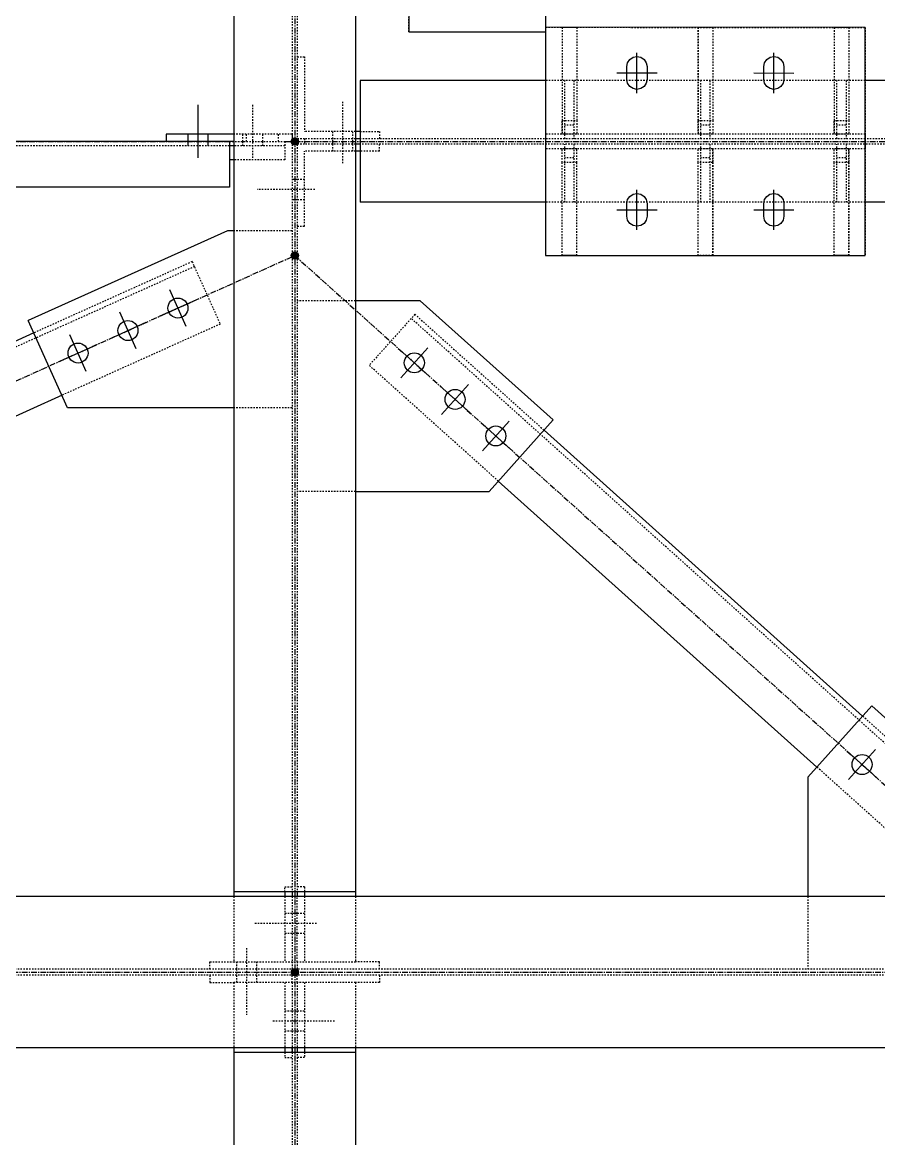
# Model space of a CAD drawing. Header units: millimetres. Extents: x 2102 to 20742, y 12631 to 26594.
# Drawn here: x 17834 to 18772, y 19128 to 20351 of the extents above; entities that cross this region are included whole.
import ezdxf

# ---------------------------------------------------------------- set-up
doc = ezdxf.new("R2010")
doc.units = ezdxf.units.MM
doc.linetypes.add('CENTER', pattern=[12.7, 7.9375, -1.5875, 1.5875, -1.5875])
doc.linetypes.add('DXK_LINE_DOT2', pattern=[3.9198, 1.9599, -1.9599])
for name, color, linetype in [('1', 7, 'Continuous'), ('2', 7, 'Continuous'), ('4', 7, 'Continuous')]:
    doc.layers.add(name, color=color, linetype=linetype)

# ---------------------------------------------------------------- blocks, each defined once
blk = doc.blocks.new('Part-116860372-115342 - 114867')
at = {"layer": '1', "color": 6, "linetype": 'DXK_LINE_DOT2'}
for p, q in [((21334.5, 18804.1), (21334.5, 18794.1)), ((21447, 18794.1), (21447, 18804.1)), ((21334.5, 18794.1), (21367.3, 18794.1)), ((21437, 18794.1), (21437, 18704.8)), ((21437, 18698.5), (21437, 18691.6)), ((21447, 18698.5), (21447, 18704.8)), ((21437, 18691.6), (21447, 18691.6))]:
    blk.add_line(p, q, dxfattribs=at)
at = {"layer": '2', "color": 2, "linetype": 'Continuous'}
blk.add_line((21437, 18704.8), (21437, 18698.5), dxfattribs=at)
blk = doc.blocks.new('Part-116860372-116270 - 114867')
at = {"layer": '1', "color": 6, "linetype": 'DXK_LINE_DOT2'}
for p, q in [((21533.8, 19727.6), (21454.1, 19727.6)), ((21533.8, 19466.7), (21454.1, 19466.7))]:
    blk.add_line(p, q, dxfattribs=at)
at = {"layer": '2', "color": 2, "linetype": 'Continuous'}
for p, q in [((21622.6, 19727.6), (21533.8, 19727.6)), ((21804.5, 19564.4), (21622.6, 19727.6)), ((21716.8, 19466.7), (21804.5, 19564.4)), ((21533.8, 19466.7), (21716.8, 19466.7))]:
    blk.add_line(p, q, dxfattribs=at)
blk = doc.blocks.new('Part-116860372-115052 - 114867')
at = {"layer": '4', "linetype": 'Continuous'}
for points in [[(21450.6, 19940.8, -1), (21450.6, 19950.8, -1)], [(22700.6, 19940.8, -1), (22700.6, 19950.8, -1)]]:
    blk.add_hatch(color=4, dxfattribs=at).paths.add_polyline_path(points)
at = {"layer": '1', "color": 6, "linetype": 'DXK_LINE_DOT2'}
for p, q in [((22231.7, 20029.1), (21794.2, 20029.1)), ((21464.1, 19949.4), (21464.1, 19942.3)), ((21533.8, 19949.4), (21464.1, 19949.4)), ((22231.7, 19949.4), (21540.1, 19949.4)), ((22687, 19949.4), (22231.7, 19949.4)), ((22687, 19949.4), (22687, 19942.3)), ((21533.8, 19942.3), (21464.1, 19942.3)), ((22611.1, 19942.3), (21540.1, 19942.3)), ((22687, 19942.3), (22617.3, 19942.3)), ((22231.7, 19862.6), (21794.2, 19862.6))]:
    blk.add_line(p, q, dxfattribs=at)
at = {"layer": '2', "color": 2, "linetype": 'Continuous'}
for p, q in [((21540.1, 20029.1), (21540.1, 19862.6)), ((21794.2, 20029.1), (21540.1, 20029.1)), ((22611.1, 20029.1), (22231.7, 20029.1)), ((22611.1, 20029.1), (22611.1, 19862.6)), ((21540.1, 19949.4), (21533.8, 19949.4)), ((22617.3, 19949.4), (22611.1, 19949.4)), ((21540.1, 19942.3), (21533.8, 19942.3)), ((22617.3, 19942.3), (22611.1, 19942.3)), ((21794.2, 19862.6), (21540.1, 19862.6)), ((22611.1, 19862.6), (22231.7, 19862.6))]:
    blk.add_line(p, q, dxfattribs=at)
at = {"layer": '4', "color": 4, "linetype": 'CENTER'}
blk.add_line((21450.6, 19945.8), (22700.6, 19945.8), dxfattribs=at)
at = {"layer": '4', "color": 4, "linetype": 'Continuous'}
for centre in [(21450.6, 19945.8), (22700.6, 19945.8)]:
    blk.add_circle(centre, 5, dxfattribs=at)
blk = doc.blocks.new('Part-116860372-115046 - 114867')
at = {"layer": '4', "linetype": 'Continuous'}
for points in [[(20200.6, 19940.8, -1), (20200.6, 19950.8, -1)], [(21450.6, 19940.8, -1), (21450.6, 19950.8, -1)]]:
    blk.add_hatch(color=4, dxfattribs=at).paths.add_polyline_path(points)
at = {"layer": '1', "color": 6, "linetype": 'DXK_LINE_DOT2'}
for p, q in [((20363.1, 19945.8), (20216.8, 19945.8)), ((20216.8, 19945.8), (20216.8, 19883.3)), ((20356.8, 19939.6), (20216.8, 19939.6)), ((21361.1, 19939.6), (20363.1, 19939.6)), ((21361.1, 19945.8), (21437, 19945.8)), ((21437, 19939.6), (21367.3, 19939.6)), ((21437, 19945.8), (21437, 19920.8)), ((21361.1, 19920.8), (21361.1, 19883.3)), ((21437, 19920.8), (21367.3, 19920.8)), ((20356.8, 19883.3), (20216.8, 19883.3)), ((21361.1, 19883.3), (21361.1, 19883.3))]:
    blk.add_line(p, q, dxfattribs=at)
at = {"layer": '2', "color": 2, "linetype": 'Continuous'}
for p, q in [((20363.1, 19939.6), (20356.8, 19939.6)), ((21361.1, 19945.8), (20363.1, 19945.8)), ((20363.1, 19945.8), (20363.1, 19883.3)), ((21361.1, 19945.8), (21361.1, 19883.3)), ((21367.3, 19939.6), (21361.1, 19939.6)), ((21367.3, 19920.8), (21361.1, 19920.8)), ((21361.1, 19883.3), (20356.8, 19883.3))]:
    blk.add_line(p, q, dxfattribs=at)
at = {"layer": '4', "color": 4, "linetype": 'CENTER'}
for p, q in [((20200.6, 19945.8), (20216.8, 19945.8)), ((20363.1, 19945.8), (21361.1, 19945.8)), ((21437, 19945.8), (21450.6, 19945.8))]:
    blk.add_line(p, q, dxfattribs=at)
at = {"layer": '4', "color": 4, "linetype": 'Continuous'}
for centre in [(20200.6, 19945.8), (21450.6, 19945.8)]:
    blk.add_circle(centre, 5, dxfattribs=at)
blk = doc.blocks.new('Bolt-116860372-115380 - 114867')
at = {"layer": '1', "color": 1, "linetype": 'DXK_LINE_DOT2'}
for p, q in [((21384.5, 18841.3), (21384.5, 18750.1)), ((21370.8, 18822.5), (21370.8, 18812.5)), ((21398.3, 18822.5), (21398.3, 18812.5)), ((21370.8, 18812.5), (21370.8, 18804.1)), ((21370.8, 18804.1), (21370.8, 18794.1)), ((21398.3, 18812.5), (21398.3, 18804.1)), ((21398.3, 18804.1), (21398.3, 18794.1))]:
    blk.add_line(p, q, dxfattribs=at)
blk = doc.blocks.new('Part-116860372-115350 - 114867')
at = {"layer": '1', "color": 6, "linetype": 'DXK_LINE_DOT2'}
for p, q in [((21464.1, 18925), (21454.1, 18925)), ((21464.1, 18925), (21464.1, 18918.1)), ((21454.1, 18918.1), (21454.1, 18911.9)), ((21464.1, 18911.9), (21464.1, 18822.5)), ((21454.1, 18822.5), (21454.1, 18812.5)), ((21566.6, 18822.5), (21533.8, 18822.5)), ((21566.6, 18812.5), (21566.6, 18822.5))]:
    blk.add_line(p, q, dxfattribs=at)
at = {"layer": '2', "color": 2, "linetype": 'Continuous'}
blk.add_line((21464.1, 18918.1), (21464.1, 18911.9), dxfattribs=at)
blk = doc.blocks.new('Part-116860372-115000 - 114867')
at = {"layer": '4', "linetype": 'Continuous'}
blk.add_hatch(color=4, dxfattribs=at).paths.add_polyline_path([(21450.6, 18803.3, -1), (21450.6, 18813.3, -1)])
at = {"layer": '1', "color": 6, "linetype": 'DXK_LINE_DOT2'}
for p, q in [((21447, 21231.3), (21447, 18918.1)), ((21454.1, 21231.3), (21454.1, 18918.1)), ((21367.3, 18911.9), (21367.3, 18822.5)), ((21447, 18911.9), (21447, 18822.5)), ((21454.1, 18822.5), (21454.1, 18911.9)), ((21533.8, 18911.9), (21533.8, 18822.5)), ((21367.3, 18822.5), (21533.8, 18822.5))]:
    blk.add_line(p, q, dxfattribs=at)
at = {"layer": '2', "color": 2, "linetype": 'Continuous'}
for p, q in [((21367.3, 21231.3), (21367.3, 18911.9)), ((21533.8, 21231.3), (21533.8, 18911.9)), ((21533.8, 18918.1), (21367.3, 18918.1)), ((21447, 18918.1), (21447, 18911.9)), ((21454.1, 18918.1), (21454.1, 18911.9))]:
    blk.add_line(p, q, dxfattribs=at)
at = {"layer": '4', "color": 4, "linetype": 'CENTER'}
blk.add_line((21450.6, 21320.8), (21450.6, 18808.3), dxfattribs=at)
at = {"layer": '4', "color": 4, "linetype": 'Continuous'}
blk.add_circle((21450.6, 18808.3), 5, dxfattribs=at)
blk = doc.blocks.new('Part-116860372-115003 - 114867')
at = {"layer": '4', "linetype": 'Continuous'}
blk.add_hatch(color=4, dxfattribs=at).paths.add_polyline_path([(21450.6, 18803.3, -1), (21450.6, 18813.3, -1)])
at = {"layer": '1', "color": 6, "linetype": 'DXK_LINE_DOT2'}
for p, q in [((21533.8, 18794.1), (21367.3, 18794.1)), ((21367.3, 18794.1), (21367.3, 18704.8)), ((21447, 18794.1), (21447, 18704.8)), ((21454.1, 18794.1), (21454.1, 18691.6)), ((21533.8, 18794.1), (21533.8, 18704.8)), ((21447, 18698.5), (21447, 15693.1)), ((21454.1, 18691.6), (21454.1, 15693.1))]:
    blk.add_line(p, q, dxfattribs=at)
at = {"layer": '2', "color": 2, "linetype": 'Continuous'}
for p, q in [((21367.3, 18704.8), (21367.3, 15686.9)), ((21533.8, 18698.5), (21367.3, 18698.5)), ((21447, 18704.8), (21447, 18698.5)), ((21454.1, 18704.8), (21454.1, 18698.5)), ((21533.8, 18704.8), (21533.8, 15686.9))]:
    blk.add_line(p, q, dxfattribs=at)
at = {"layer": '4', "color": 4, "linetype": 'CENTER'}
blk.add_line((21450.6, 18808.3), (21450.6, 15583.3), dxfattribs=at)
at = {"layer": '4', "color": 4, "linetype": 'Continuous'}
blk.add_circle((21450.6, 18808.3), 5, dxfattribs=at)
blk = doc.blocks.new('Part-116860372-115004 - 114867')
at = {"layer": '1', "color": 6, "linetype": 'DXK_LINE_DOT2'}
for p, q in [((23934.7, 18812.5), (20363.1, 18812.5)), ((23934.7, 18804.1), (20363.1, 18804.1))]:
    blk.add_line(p, q, dxfattribs=at)
at = {"layer": '2', "color": 2, "linetype": 'Continuous'}
for p, q in [((22423, 18911.9), (20860.5, 18911.9)), ((22423, 18704.8), (20860.5, 18704.8))]:
    blk.add_line(p, q, dxfattribs=at)
at = {"layer": '4', "color": 4, "linetype": 'CENTER'}
blk.add_line((20200.6, 18808.3), (23950.6, 18808.3), dxfattribs=at)
blk = doc.blocks.new('Part-116860372-116267 - 114867')
at = {"layer": '1', "color": 6, "linetype": 'DXK_LINE_DOT2'}
for p, q in [((21447, 19823.5), (21367.3, 19823.5)), ((21447, 19581.2), (21367.3, 19581.2))]:
    blk.add_line(p, q, dxfattribs=at)
at = {"layer": '2', "color": 2, "linetype": 'Continuous'}
for p, q in [((21358.4, 19823.5), (21085.8, 19700.8)), ((21367.3, 19823.5), (21358.4, 19823.5)), ((21139.7, 19581.2), (21085.8, 19700.8)), ((21367.3, 19581.2), (21139.7, 19581.2))]:
    blk.add_line(p, q, dxfattribs=at)
blk = doc.blocks.new('Part-116860372-115428 - 114867')
at = {"layer": '1', "color": 6, "linetype": 'DXK_LINE_DOT2'}
for p, q in [((21464.1, 19942.3), (21454.1, 19942.3)), ((21540.1, 19942.3), (21533.8, 19942.3)), ((21566.6, 19932.3), (21566.6, 19942.3)), ((21464.1, 19829.8), (21464.1, 19932.3)), ((21533.8, 19932.3), (21464.1, 19932.3)), ((21566.6, 19932.3), (21540.1, 19932.3)), ((21454.1, 19829.8), (21464.1, 19829.8))]:
    blk.add_line(p, q, dxfattribs=at)
at = {"layer": '2', "color": 2, "linetype": 'Continuous'}
blk.add_line((21540.1, 19932.3), (21533.8, 19932.3), dxfattribs=at)
blk = doc.blocks.new('Part-116860372-116458 - 114867')
at = {"layer": '1', "color": 6, "linetype": 'DXK_LINE_DOT2'}
for p, q in [((22003, 19974.5), (22003, 20102.1)), ((22003, 20102.1), (22003, 20102.1)), ((22003, 20102.1), (22003, 19974.5)), ((22003, 20102.1), (22023, 20102.1)), ((22023, 20102.1), (22023, 19974.5)), ((22023, 20102.1), (22023, 19974.5)), ((22003, 19955.8), (22003, 19974.5)), ((22003, 19974.5), (22003, 19955.8)), ((22003, 19974.5), (22023, 19974.5)), ((22023, 19974.5), (22023, 19955.8)), ((22023, 19974.5), (22023, 19955.8)), ((22003, 19955.8), (22003, 19955.8)), ((22023, 19955.8), (22003, 19955.8))]:
    blk.add_line(p, q, dxfattribs=at)
blk = doc.blocks.new('Part-116860372-115080 - 114867')
at = {"layer": '4', "linetype": 'Continuous'}
for points in [[(21450.6, 19784.6, -1), (21450.6, 19794.6, -1)], [(22544.3, 18803.3, -1), (22544.3, 18813.3, -1)]]:
    blk.add_hatch(color=4, dxfattribs=at).paths.add_polyline_path(points)
at = {"layer": '1', "color": 6, "linetype": 'DXK_LINE_DOT2'}
for p, q in [((21615.2, 19709.1), (21552.6, 19639.3)), ((21615.2, 19709.1), (21792, 19550.5)), ((22400.1, 18994.9), (21610.2, 19703.5)), ((21729.4, 19480.7), (21552.6, 19639.3)), ((22405.1, 19000.4), (22228.3, 19159)), ((22342.5, 18930.6), (22165.7, 19089.2)), ((22405.1, 19000.4), (22342.5, 18930.6))]:
    blk.add_line(p, q, dxfattribs=at)
at = {"layer": '2', "color": 2, "linetype": 'Continuous'}
for p, q in [((22228.3, 19159), (21792, 19550.5)), ((22165.7, 19089.2), (21729.4, 19480.7))]:
    blk.add_line(p, q, dxfattribs=at)
at = {"layer": '4', "color": 4, "linetype": 'CENTER'}
blk.add_line((21450.6, 19789.6), (22544.3, 18808.3), dxfattribs=at)
at = {"layer": '4', "color": 4, "linetype": 'Continuous'}
for centre in [(21450.6, 19789.6), (22544.3, 18808.3)]:
    blk.add_circle(centre, 5, dxfattribs=at)
blk = doc.blocks.new('Part-116860372-115081 - 114867')
at = {"layer": '4', "linetype": 'Continuous'}
for points in [[(21450.6, 19784.6, -1), (21450.6, 19794.6, -1)], [(20200.6, 19222.1, -1), (20200.6, 19232.1, -1)]]:
    blk.add_hatch(color=4, dxfattribs=at).paths.add_polyline_path(points)
at = {"layer": '1', "color": 6, "linetype": 'DXK_LINE_DOT2'}
for p, q in [((21310.1, 19781.2), (21093.5, 19683.7)), ((21310.1, 19781.2), (21348.6, 19695.7)), ((21313.2, 19774.4), (20378.7, 19353.8)), ((21348.6, 19695.7), (21132, 19598.3)), ((20375.6, 19360.7), (20592.2, 19458.1)), ((20630.6, 19372.6), (20414, 19275.2)), ((20414, 19275.2), (20375.6, 19360.7))]:
    blk.add_line(p, q, dxfattribs=at)
at = {"layer": '2', "color": 2, "linetype": 'Continuous'}
for p, q in [((21093.5, 19683.7), (20592.2, 19458.1)), ((21132, 19598.3), (20630.6, 19372.6))]:
    blk.add_line(p, q, dxfattribs=at)
at = {"layer": '4', "color": 4, "linetype": 'CENTER'}
blk.add_line((20200.6, 19227.1), (21450.6, 19789.6), dxfattribs=at)
at = {"layer": '4', "color": 4, "linetype": 'Continuous'}
for centre in [(21450.6, 19789.6), (20200.6, 19227.1)]:
    blk.add_circle(centre, 5, dxfattribs=at)
blk = doc.blocks.new('Bolt-116860372-115764 - 114867')
at = {"layer": '1', "color": 1, "linetype": 'DXK_LINE_DOT2'}
for p, q in [((21393.3, 19923.3), (21393.3, 19995.8)), ((21379.5, 19945.8), (21379.5, 19955.8)), ((21407, 19945.8), (21407, 19955.8)), ((21379.5, 19939.6), (21379.5, 19945.8)), ((21407, 19939.6), (21407, 19945.8))]:
    blk.add_line(p, q, dxfattribs=at)
at = {"layer": '2', "color": 1, "linetype": 'Continuous'}
for p, q in [((21318.3, 19923.3), (21318.3, 19995.8)), ((21304.5, 19945.8), (21304.5, 19955.8)), ((21332, 19945.8), (21332, 19955.8)), ((21304.5, 19939.6), (21304.5, 19945.8)), ((21332, 19939.6), (21332, 19945.8))]:
    blk.add_line(p, q, dxfattribs=at)
blk = doc.blocks.new('Part-116860372-115341 - 114867')
at = {"layer": '1', "color": 6, "linetype": 'DXK_LINE_DOT2'}
for p, q in [((21454.1, 18794.1), (21454.1, 18804.1)), ((21566.6, 18804.1), (21566.6, 18794.1)), ((21464.1, 18794.1), (21464.1, 18704.8)), ((21566.6, 18794.1), (21533.8, 18794.1)), ((21464.1, 18698.5), (21464.1, 18691.6)), ((21464.1, 18691.6), (21454.1, 18691.6))]:
    blk.add_line(p, q, dxfattribs=at)
at = {"layer": '2', "color": 2, "linetype": 'Continuous'}
blk.add_line((21464.1, 18704.8), (21464.1, 18698.5), dxfattribs=at)
blk = doc.blocks.new('Bolt-116860372-115343 - 114867')
at = {"layer": '1', "color": 1, "linetype": 'DXK_LINE_DOT2'}
for p, q in [((21420.8, 18741.6), (21505.8, 18741.6)), ((21437, 18755.4), (21447, 18755.4)), ((21447, 18755.4), (21454.1, 18755.4)), ((21454.1, 18755.4), (21464.1, 18755.4)), ((21437, 18727.9), (21447, 18727.9)), ((21447, 18727.9), (21454.1, 18727.9)), ((21454.1, 18727.9), (21464.1, 18727.9))]:
    blk.add_line(p, q, dxfattribs=at)
blk = doc.blocks.new('Part-116860372-115349 - 114867')
at = {"layer": '1', "color": 6, "linetype": 'DXK_LINE_DOT2'}
for p, q in [((21437, 18918.1), (21437, 18925)), ((21437, 18925), (21447, 18925)), ((21437, 18911.9), (21437, 18822.5)), ((21447, 18918.1), (21447, 18911.9)), ((21334.5, 18812.5), (21334.5, 18822.5)), ((21334.5, 18822.5), (21367.3, 18822.5)), ((21447, 18822.5), (21447, 18812.5))]:
    blk.add_line(p, q, dxfattribs=at)
at = {"layer": '2', "color": 2, "linetype": 'Continuous'}
blk.add_line((21437, 18918.1), (21437, 18911.9), dxfattribs=at)
blk = doc.blocks.new('Bolt-116860372-115351 - 114867')
at = {"layer": '1', "color": 1, "linetype": 'DXK_LINE_DOT2'}
for p, q in [((21447, 18888.8), (21437, 18888.8)), ((21454.1, 18888.8), (21447, 18888.8)), ((21464.1, 18888.8), (21454.1, 18888.8)), ((21480.4, 18875), (21395.4, 18875)), ((21447, 18861.3), (21437, 18861.3)), ((21454.1, 18861.3), (21447, 18861.3)), ((21464.1, 18861.3), (21454.1, 18861.3))]:
    blk.add_line(p, q, dxfattribs=at)
blk = doc.blocks.new('Part-116860372-115427 - 114867')
at = {"layer": '1', "color": 6, "linetype": 'DXK_LINE_DOT2'}
for p, q in [((21454.1, 20061.9), (21464.1, 20061.9)), ((21464.1, 20061.9), (21464.1, 19959.4)), ((21464.1, 19949.4), (21454.1, 19949.4)), ((21533.8, 19959.4), (21464.1, 19959.4)), ((21540.1, 19949.4), (21533.8, 19949.4)), ((21540.1, 19959.4), (21566.6, 19959.4)), ((21566.6, 19959.4), (21566.6, 19949.4))]:
    blk.add_line(p, q, dxfattribs=at)
at = {"layer": '2', "color": 2, "linetype": 'Continuous'}
blk.add_line((21540.1, 19959.4), (21533.8, 19959.4), dxfattribs=at)
blk = doc.blocks.new('Bolt-116860372-115429 - 114867')
at = {"layer": '1', "color": 1, "linetype": 'DXK_LINE_DOT2'}
for p, q in [((21516.6, 19916), (21516.6, 20001)), ((21502.9, 19949.4), (21502.9, 19959.4)), ((21502.9, 19942.3), (21502.9, 19949.4)), ((21530.4, 19949.4), (21530.4, 19959.4)), ((21530.4, 19942.3), (21530.4, 19949.4)), ((21502.9, 19932.3), (21502.9, 19942.3)), ((21530.4, 19932.3), (21530.4, 19942.3))]:
    blk.add_line(p, q, dxfattribs=at)
blk = doc.blocks.new('Bolt-116860372-115431 - 114867')
at = {"layer": '1', "color": 1, "linetype": 'DXK_LINE_DOT2'}
for p, q in [((21454.1, 19893.5), (21447, 19893.5)), ((21464.1, 19893.5), (21454.1, 19893.5)), ((21478.1, 19879.8), (21399.3, 19879.8)), ((21454.1, 19866), (21447, 19866)), ((21464.1, 19866), (21454.1, 19866))]:
    blk.add_line(p, q, dxfattribs=at)
blk = doc.blocks.new('Part-116860372-116465 - 114867')
at = {"layer": '1', "color": 6, "linetype": 'DXK_LINE_DOT2'}
for p, q in [((21820.5, 19862.6), (21820.5, 19942.3)), ((21833, 19942.3), (21833, 19862.6)), ((21833, 19923.5), (21820.5, 19923.5))]:
    blk.add_line(p, q, dxfattribs=at)
blk = doc.blocks.new('Bolt-116860372-116268 - 114867')
at = {"layer": '2', "color": 1, "linetype": 'Continuous'}
for p, q in [((21302, 19692.6), (21279.4, 19742.7)), ((21265.6, 19706.4), (21315.8, 19728.9)), ((21233.6, 19661.8), (21211, 19712)), ((21197.3, 19675.6), (21247.4, 19698.2)), ((21165.2, 19631), (21142.7, 19681.2)), ((21128.9, 19644.8), (21179, 19667.4))]:
    blk.add_line(p, q, dxfattribs=at)
for centre in [(21290.7, 19717.7), (21222.3, 19686.9), (21153.9, 19656.1)]:
    blk.add_circle(centre, 13.7, dxfattribs=at)
blk = doc.blocks.new('Part-116860372-116455 - 114867')
at = {"layer": '1', "color": 6, "linetype": 'DXK_LINE_DOT2'}
for p, q in [((22189.3, 20102), (22189.3, 19974.6)), ((22189.4, 20102.1), (22209.3, 20102.1)), ((22189.4, 20102), (22189.4, 19974.6)), ((22209.3, 20102.1), (22209.3, 19974.6)), ((22209.4, 20102), (22209.4, 19974.6)), ((22189.3, 19974.6), (22189.3, 19955.8)), ((22189.3, 19974.6), (22209.4, 19974.6)), ((22189.4, 19955.8), (22189.4, 19974.6)), ((22209.3, 19974.6), (22209.3, 19955.8)), ((22209.4, 19974.6), (22209.4, 19955.8)), ((22189.3, 19955.8), (22189.4, 19955.8)), ((22209.4, 19955.8), (22189.3, 19955.8))]:
    blk.add_line(p, q, dxfattribs=at)
at = {"layer": '2', "color": 2, "linetype": 'Continuous'}
for p, q in [((22189.4, 20102.1), (22189.3, 20102.1)), ((22189.3, 20102.1), (22189.3, 20102)), ((22189.3, 20102.1), (22189.4, 20102.1)), ((22189.4, 20102.1), (22189.4, 20102)), ((22189.4, 20102.1), (22209.4, 20102.1)), ((22209.4, 20102.1), (22209.4, 20102))]:
    blk.add_line(p, q, dxfattribs=at)
blk = doc.blocks.new('Bolt-116860372-116463 - 114867')
at = {"layer": '2', "color": 1, "linetype": 'Continuous'}
for p, q in [((21906.5, 20053.6), (21909.5, 20058)), ((21909.5, 20058), (21914, 20061)), ((21914, 20061), (21919.2, 20062.1)), ((21919.2, 20012.1), (21919.2, 20067.1)), ((21919.2, 20062.1), (21919.2, 20062.1)), ((21919.2, 20062.1), (21924.5, 20061)), ((21924.5, 20061), (21928.9, 20058)), ((21928.9, 20058), (21931.9, 20053.6)), ((22094, 20053.6), (22097, 20058)), ((22097, 20058), (22101.5, 20061)), ((22101.5, 20061), (22106.7, 20062.1)), ((22106.7, 20012.1), (22106.7, 20067.1)), ((22106.7, 20062.1), (22106.7, 20062.1)), ((22106.7, 20062.1), (22112, 20061)), ((22112, 20061), (22116.4, 20058)), ((22116.4, 20058), (22119.4, 20053.6)), ((21905.5, 20048.3), (21906.5, 20053.6)), ((21905.5, 20030.8), (21905.5, 20048.3)), ((21931.9, 20053.6), (21933, 20048.3)), ((21933, 20048.3), (21933, 20030.8)), ((22093, 20048.3), (22094, 20053.6)), ((22093, 20030.8), (22093, 20048.3)), ((22119.4, 20053.6), (22120.5, 20048.3)), ((22120.5, 20048.3), (22120.5, 20030.8)), ((21891.7, 20039.6), (21946.7, 20039.6)), ((21906.5, 20025.6), (21905.5, 20030.8)), ((21909.5, 20021.1), (21906.5, 20025.6)), ((21931.9, 20025.6), (21928.9, 20021.1)), ((21933, 20030.8), (21931.9, 20025.6)), ((22079.2, 20039.6), (22134.2, 20039.5)), ((22094, 20025.5), (22093, 20030.8)), ((22097, 20021.1), (22094, 20025.5)), ((22119.4, 20025.5), (22116.4, 20021.1)), ((22120.5, 20030.8), (22119.4, 20025.5)), ((21914, 20018.1), (21909.5, 20021.1)), ((21919.2, 20017.1), (21914, 20018.1)), ((21924.5, 20018.1), (21919.2, 20017.1)), ((21919.2, 20017.1), (21919.2, 20017.1)), ((21928.9, 20021.1), (21924.5, 20018.1)), ((22101.5, 20018.1), (22097, 20021.1)), ((22106.7, 20017.1), (22101.5, 20018.1)), ((22112, 20018.1), (22106.7, 20017.1)), ((22106.7, 20017.1), (22106.7, 20017.1)), ((22116.4, 20021.1), (22112, 20018.1)), ((21909.5, 19870.5), (21913.9, 19873.5)), ((21913.9, 19873.5), (21919.2, 19874.6)), ((21919.2, 19824.6), (21919.2, 19879.6)), ((21919.2, 19874.6), (21919.2, 19874.6)), ((21919.2, 19874.6), (21924.5, 19873.5)), ((21924.5, 19873.5), (21928.9, 19870.5)), ((22097, 19870.5), (22101.4, 19873.5)), ((22101.4, 19873.5), (22106.7, 19874.6)), ((22106.7, 19824.6), (22106.7, 19879.6)), ((22106.7, 19874.6), (22106.7, 19874.6)), ((22106.7, 19874.6), (22112, 19873.5)), ((22112, 19873.5), (22116.4, 19870.5)), ((21905.5, 19860.8), (21906.5, 19866.1)), ((21905.5, 19843.3), (21905.5, 19860.8)), ((21906.5, 19866.1), (21909.5, 19870.5)), ((21928.9, 19870.5), (21931.9, 19866.1)), ((21931.9, 19866.1), (21933, 19860.8)), ((21933, 19860.8), (21933, 19843.3)), ((22093, 19860.8), (22094, 19866.1)), ((22093, 19843.3), (22093, 19860.8)), ((22094, 19866.1), (22097, 19870.5)), ((22116.4, 19870.5), (22119.4, 19866.1)), ((22119.4, 19866.1), (22120.5, 19860.8)), ((22120.5, 19860.8), (22120.5, 19843.3)), ((21891.7, 19852.1), (21946.7, 19852.1)), ((21906.5, 19838.1), (21905.5, 19843.3)), ((21933, 19843.3), (21931.9, 19838.1)), ((22079.2, 19852.1), (22134.2, 19852)), ((22094, 19838), (22093, 19843.3)), ((22120.5, 19843.3), (22119.4, 19838)), ((21909.5, 19833.6), (21906.5, 19838.1)), ((21913.9, 19830.6), (21909.5, 19833.6)), ((21919.2, 19829.6), (21913.9, 19830.6)), ((21924.5, 19830.6), (21919.2, 19829.6)), ((21919.2, 19829.6), (21919.2, 19829.6)), ((21928.9, 19833.6), (21924.5, 19830.6)), ((21931.9, 19838.1), (21928.9, 19833.6)), ((22097, 19833.6), (22094, 19838)), ((22101.4, 19830.6), (22097, 19833.6)), ((22106.7, 19829.6), (22101.4, 19830.6)), ((22112, 19830.6), (22106.7, 19829.6)), ((22106.7, 19829.6), (22106.7, 19829.6)), ((22116.4, 19833.6), (22112, 19830.6)), ((22119.4, 19838), (22116.4, 19833.6))]:
    blk.add_line(p, q, dxfattribs=at)
blk = doc.blocks.new('Part-116860372-116457 - 114867')
at = {"layer": '1', "color": 6, "linetype": 'DXK_LINE_DOT2'}
for p, q in [((21816.8, 20102.1), (21816.8, 19974.6)), ((21816.9, 20102.1), (21816.9, 19974.6)), ((21816.9, 20102.1), (21836.8, 20102.1)), ((21836.8, 20102.1), (21836.8, 19974.6)), ((21836.9, 20102.1), (21836.9, 19974.6)), ((21816.8, 19974.6), (21816.8, 19955.8)), ((21816.8, 19974.6), (21836.9, 19974.6)), ((21816.9, 19955.8), (21816.9, 19974.6)), ((21836.8, 19974.6), (21836.8, 19955.8)), ((21836.9, 19974.6), (21836.9, 19955.8)), ((21816.8, 19955.8), (21816.9, 19955.8)), ((21836.9, 19955.8), (21816.8, 19955.8))]:
    blk.add_line(p, q, dxfattribs=at)
at = {"layer": '2', "color": 2, "linetype": 'Continuous'}
for p, q in [((21816.9, 20102.1), (21816.8, 20102.1)), ((21816.8, 20102.1), (21816.8, 20102.1)), ((21816.8, 20102.1), (21816.9, 20102.1)), ((21816.9, 20102.1), (21816.9, 20102.1)), ((21816.9, 20102.1), (21836.9, 20102.1)), ((21836.9, 20102.1), (21836.9, 20102.1))]:
    blk.add_line(p, q, dxfattribs=at)
blk = doc.blocks.new('Part-116860372-115763 - 114867')
at = {"layer": '1', "color": 6, "linetype": 'DXK_LINE_DOT2'}
for p, q in [((21447, 19955.8), (21367.3, 19955.8)), ((21384.5, 19945.8), (21384.5, 19955.8)), ((21428.3, 19945.8), (21428.3, 19955.8)), ((21447, 19955.8), (21447, 19945.8))]:
    blk.add_line(p, q, dxfattribs=at)
at = {"layer": '2', "color": 2, "linetype": 'Continuous'}
for p, q in [((21367.3, 19955.8), (21274.5, 19955.8)), ((21274.5, 19955.8), (21274.5, 19945.8)), ((21367.3, 19945.8), (21361.1, 19945.8))]:
    blk.add_line(p, q, dxfattribs=at)
blk = doc.blocks.new('Part-116860372-116273 - 114867')
at = {"layer": '1', "color": 6, "linetype": 'DXK_LINE_DOT2'}
for p, q in [((22153.2, 18911.9), (22153.2, 18812.5)), ((22417.4, 18911.9), (22417.4, 18812.5))]:
    blk.add_line(p, q, dxfattribs=at)
at = {"layer": '2', "color": 2, "linetype": 'Continuous'}
for p, q in [((22240.8, 19173), (22153.2, 19075.3)), ((22417.4, 19014.5), (22240.8, 19173)), ((22153.2, 19075.3), (22153.2, 18911.9)), ((22417.4, 18911.9), (22417.4, 19014.5))]:
    blk.add_line(p, q, dxfattribs=at)
blk = doc.blocks.new('Bolt-116860372-116271 - 114867')
at = {"layer": '2', "color": 1, "linetype": 'Continuous'}
for p, q in [((21634.8, 19624.3), (21593.9, 19661)), ((21632.7, 19663.1), (21596, 19622.2)), ((21688.5, 19613), (21651.8, 19572.1)), ((21690.7, 19574.2), (21649.7, 19610.9)), ((21746.5, 19524.1), (21705.5, 19560.8)), ((21744.4, 19563), (21707.6, 19522))]:
    blk.add_line(p, q, dxfattribs=at)
for centre in [(21614.4, 19642.7), (21670.2, 19592.6), (21726, 19542.5)]:
    blk.add_circle(centre, 13.7, dxfattribs=at)
blk = doc.blocks.new('Bolt-116860372-116274 - 114867')
at = {"layer": '2', "color": 1, "linetype": 'Continuous'}
for p, q in [((22207, 19111), (22247.9, 19074.2)), ((22209.1, 19072.1), (22245.8, 19113.1)), ((22264.9, 19022), (22301.7, 19063)), ((22262.8, 19060.9), (22303.8, 19024.2)), ((22318.7, 19010.8), (22359.6, 18974.1)), ((22320.8, 18972), (22357.5, 19012.9))]:
    blk.add_line(p, q, dxfattribs=at)
for centre in [(22227.5, 19092.6), (22283.3, 19042.5), (22339.1, 18992.4)]:
    blk.add_circle(centre, 13.7, dxfattribs=at)
blk = doc.blocks.new('Part-116860372-116454 - 114867')
at = {"layer": '1', "color": 6, "linetype": 'DXK_LINE_DOT2'}
for p, q in [((21794.3, 19935.8), (21794.3, 19955.8)), ((21794.3, 19935.8), (21794.3, 19955.8)), ((21794.3, 19955.8), (21794.3, 19955.8)), ((22231.7, 19955.8), (21794.3, 19955.8)), ((22231.8, 19935.8), (22231.8, 19955.8)), ((21794.3, 19935.8), (21794.3, 19935.8)), ((22231.7, 19935.8), (21794.3, 19935.8))]:
    blk.add_line(p, q, dxfattribs=at)
at = {"layer": '2', "color": 2, "linetype": 'Continuous'}
for p, q in [((22231.7, 19955.8), (22231.8, 19955.8)), ((22231.8, 19955.8), (22231.8, 19935.8)), ((22231.8, 19935.8), (22231.7, 19935.8))]:
    blk.add_line(p, q, dxfattribs=at)
blk = doc.blocks.new('Part-116860372-116456 - 114867')
at = {"layer": '2', "color": 2, "linetype": 'Continuous'}
for p, q in [((21794.2, 20102.1), (21794.2, 19789.6)), ((22231.7, 20102), (21794.2, 20102.1)), ((22231.7, 19789.5), (22231.7, 20102)), ((21794.2, 19789.6), (22231.7, 19789.5))]:
    blk.add_line(p, q, dxfattribs=at)
blk = doc.blocks.new('Part-116860372-116459 - 114867')
at = {"layer": '1', "color": 6, "linetype": 'DXK_LINE_DOT2'}
for p, q in [((21794.2, 20102.1), (21794.2, 19789.6)), ((21794.2, 20102.1), (22231.7, 20102)), ((22231.7, 20102), (22231.7, 19789.5)), ((21794.2, 19789.6), (22231.7, 19789.5))]:
    blk.add_line(p, q, dxfattribs=at)
blk = doc.blocks.new('Part-116860372-116460 - 114867')
at = {"layer": '1', "color": 6, "linetype": 'DXK_LINE_DOT2'}
for p, q in [((22209.4, 19935.8), (22189.3, 19935.8)), ((22189.3, 19917), (22189.3, 19935.8)), ((22189.4, 19917), (22189.4, 19935.8)), ((22209.3, 19917), (22209.3, 19935.8)), ((22209.3, 19935.8), (22209.4, 19935.8)), ((22209.4, 19935.8), (22209.4, 19917)), ((22209.4, 19917), (22189.3, 19917)), ((22189.3, 19789.5), (22189.3, 19917)), ((22189.4, 19789.5), (22189.4, 19917)), ((22209.3, 19789.5), (22209.3, 19917)), ((22209.4, 19917), (22209.4, 19789.5)), ((22209.3, 19789.5), (22209.4, 19789.5))]:
    blk.add_line(p, q, dxfattribs=at)
at = {"layer": '2', "color": 2, "linetype": 'Continuous'}
blk.add_line((22209.4, 19789.5), (22189.3, 19789.5), dxfattribs=at)
blk = doc.blocks.new('Part-116860372-116461 - 114867')
at = {"layer": '1', "color": 6, "linetype": 'DXK_LINE_DOT2'}
for p, q in [((21836.9, 19935.8), (21816.8, 19935.8)), ((21816.8, 19917), (21816.8, 19935.8)), ((21816.9, 19917), (21816.9, 19935.8)), ((21836.8, 19917), (21836.8, 19935.8)), ((21836.8, 19935.8), (21836.9, 19935.8)), ((21836.9, 19917), (21836.9, 19935.8)), ((21836.9, 19917), (21816.8, 19917)), ((21816.8, 19789.6), (21816.8, 19917)), ((21816.9, 19789.6), (21816.9, 19917)), ((21836.8, 19789.5), (21836.8, 19917)), ((21836.9, 19789.6), (21836.9, 19917)), ((21836.8, 19789.5), (21836.9, 19789.5))]:
    blk.add_line(p, q, dxfattribs=at)
at = {"layer": '2', "color": 2, "linetype": 'Continuous'}
for p, q in [((21816.8, 19789.5), (21816.8, 19789.6)), ((21836.9, 19789.5), (21816.8, 19789.5)), ((21816.9, 19789.5), (21816.9, 19789.6)), ((21836.9, 19789.5), (21836.9, 19789.6))]:
    blk.add_line(p, q, dxfattribs=at)
blk = doc.blocks.new('Part-116860372-116462 - 114867')
at = {"layer": '1', "color": 6, "linetype": 'DXK_LINE_DOT2'}
for p, q in [((22023, 19935.8), (22003, 19935.8)), ((22003, 19917.1), (22003, 19935.8)), ((22003, 19917.1), (22003, 19935.8)), ((22023, 19935.8), (22023, 19917.1)), ((22023, 19917.1), (22023, 19935.8)), ((22023, 19935.8), (22023, 19935.8)), ((22023, 19917.1), (22003, 19917.1)), ((22003, 19789.6), (22003, 19917.1)), ((22003, 19789.6), (22003, 19917.1)), ((22023, 19917.1), (22023, 19789.6)), ((22023, 19789.6), (22023, 19917.1)), ((22023, 19789.6), (22003, 19789.6)), ((22023, 19789.6), (22023, 19789.6))]:
    blk.add_line(p, q, dxfattribs=at)
blk = doc.blocks.new('Part-116860372-116466 - 114867')
at = {"layer": '1', "color": 6, "linetype": 'DXK_LINE_DOT2'}
for p, q in [((21820.5, 19949.4), (21820.5, 20029.1)), ((21833, 20029.1), (21833, 19949.4)), ((21833, 19968.1), (21820.5, 19968.1))]:
    blk.add_line(p, q, dxfattribs=at)
blk = doc.blocks.new('Part-116860372-116467 - 114867')
at = {"layer": '1', "color": 6, "linetype": 'DXK_LINE_DOT2'}
for p, q in [((22006.7, 19862.6), (22006.7, 19942.3)), ((22019.2, 19942.3), (22019.2, 19862.6)), ((22019.2, 19923.5), (22006.7, 19923.5))]:
    blk.add_line(p, q, dxfattribs=at)
blk = doc.blocks.new('Part-116860372-116468 - 114867')
at = {"layer": '1', "color": 6, "linetype": 'DXK_LINE_DOT2'}
for p, q in [((22006.7, 19949.4), (22006.7, 20029.1)), ((22019.2, 20029.1), (22019.2, 19949.4)), ((22019.2, 19968.1), (22006.7, 19968.1))]:
    blk.add_line(p, q, dxfattribs=at)
blk = doc.blocks.new('Part-116860372-116469 - 114867')
at = {"layer": '1', "color": 6, "linetype": 'DXK_LINE_DOT2'}
for p, q in [((22193, 19862.6), (22193, 19942.3)), ((22205.5, 19942.3), (22205.5, 19862.6)), ((22205.5, 19923.5), (22193, 19923.5))]:
    blk.add_line(p, q, dxfattribs=at)
blk = doc.blocks.new('Part-116860372-116470 - 114867')
at = {"layer": '1', "color": 6, "linetype": 'DXK_LINE_DOT2'}
for p, q in [((22193, 19949.4), (22193, 20029.1)), ((22205.5, 20029.1), (22205.5, 19949.4)), ((22205.5, 19968.1), (22193, 19968.1))]:
    blk.add_line(p, q, dxfattribs=at)
blk = doc.blocks.new('Part-116860372-116722 - 114867')
at = {"layer": '2', "color": 2, "linetype": 'Continuous'}
for p, q in [((21606.8, 20258.3), (21794.3, 20258.3)), ((21606.8, 20258.3), (21606.8, 20095.8)), ((21794.3, 20095.8), (21794.3, 20258.3)), ((21606.8, 20095.8), (21794.3, 20095.8))]:
    blk.add_line(p, q, dxfattribs=at)
blk = doc.blocks.new('Part-116860372-116723 - 114867')
at = {"layer": '1', "color": 6, "linetype": 'DXK_LINE_DOT2'}
for p, q in [((21606.8, 20135.8), (21606.8, 20258.3)), ((21606.8, 20258.3), (21794.3, 20258.3)), ((21794.3, 20135.8), (21794.3, 20258.3)), ((21606.8, 20095.8), (21606.8, 20115.8)), ((21794.3, 20095.8), (21794.3, 20115.8)), ((21606.8, 20095.8), (21794.3, 20095.8))]:
    blk.add_line(p, q, dxfattribs=at)

msp = doc.modelspace()

# ---------------------------------------------------------------- block references
at = {"xscale": 0.8, "yscale": 0.8, "zscale": 0.8}
for name in ['Part-116860372-115000 - 114867', 'Part-116860372-116722 - 114867', 'Part-116860372-116723 - 114867', 'Part-116860372-116456 - 114867', 'Part-116860372-116459 - 114867', 'Part-116860372-116457 - 114867', 'Part-116860372-116458 - 114867', 'Part-116860372-116455 - 114867', 'Part-116860372-115427 - 114867', 'Bolt-116860372-116463 - 114867', 'Part-116860372-115052 - 114867', 'Part-116860372-116466 - 114867', 'Part-116860372-116468 - 114867', 'Part-116860372-116470 - 114867', 'Bolt-116860372-115429 - 114867', 'Bolt-116860372-115764 - 114867', 'Part-116860372-115763 - 114867', 'Part-116860372-116454 - 114867', 'Part-116860372-115046 - 114867', 'Part-116860372-115428 - 114867', 'Part-116860372-116465 - 114867', 'Part-116860372-116467 - 114867', 'Part-116860372-116469 - 114867', 'Part-116860372-116461 - 114867', 'Part-116860372-116462 - 114867', 'Part-116860372-116460 - 114867', 'Bolt-116860372-115431 - 114867', 'Part-116860372-116267 - 114867', 'Part-116860372-115081 - 114867', 'Part-116860372-115080 - 114867', 'Bolt-116860372-116268 - 114867', 'Part-116860372-116270 - 114867', 'Bolt-116860372-116271 - 114867', 'Part-116860372-116273 - 114867', 'Bolt-116860372-116274 - 114867', 'Part-116860372-115349 - 114867', 'Part-116860372-115350 - 114867', 'Part-116860372-115004 - 114867', 'Bolt-116860372-115351 - 114867', 'Bolt-116860372-115380 - 114867', 'Part-116860372-115003 - 114867', 'Part-116860372-115342 - 114867', 'Part-116860372-115341 - 114867', 'Bolt-116860372-115343 - 114867']:
    msp.add_blockref(name, (971.5, 4264.2), dxfattribs=at)

doc.saveas('drawing.dxf')
